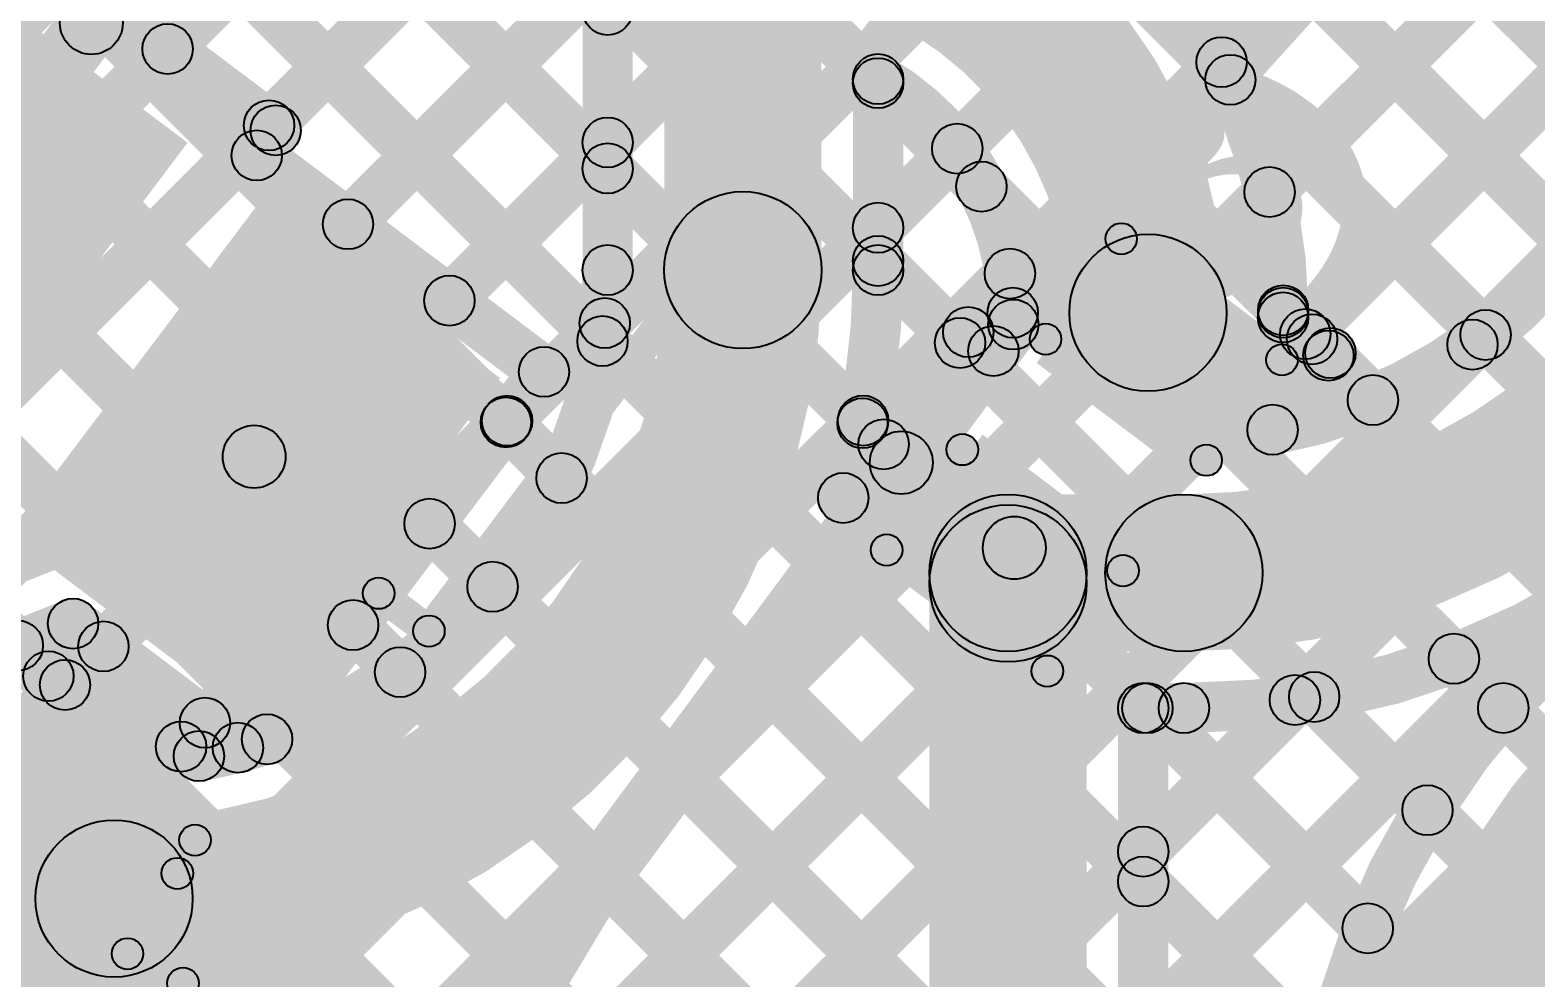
# Model space of a CAD drawing. Header units: millimetres. Extents: x -2.17 to 2.17, y -2.17 to 2.17.
# Drawn here: x -1.1756 to -0.9362, y 0.7132 to 0.864 of the extents above; entities that cross this region are included whole.
import ezdxf

# ---------------------------------------------------------------- set-up
doc = ezdxf.new("R2010")
doc.units = ezdxf.units.MM
doc.header["$MEASUREMENT"] = 0
for name, color, linetype in [('BottomLayer', 5, 'Continuous'), ('Mechanical2', 216, 'Continuous'), ('TopLayer', 1, 'Continuous'), ('TopOverlay', 2, 'Continuous'), ('TopPaste', 8, 'Continuous'), ('TopSolder', 216, 'Continuous')]:
    doc.layers.add(name, color=color, linetype=linetype)

# ---------------------------------------------------------------- blocks, each defined once
blk = doc.blocks.new('C__0402_22')
at = {"layer": 'TopLayer'}
for points in [[(-0.0275, -0.0125), (-0.0275, 0.0125), (-0.0095, 0.0125), (-0.0095, -0.0125)], [(0.0095, -0.0125), (0.0095, 0.0125), (0.0275, 0.0125), (0.0275, -0.0125)]]:
    blk.add_hatch(color=1, dxfattribs=at).paths.add_polyline_path(points)
at = {"layer": 'TopOverlay'}
h = blk.add_hatch(color=2, dxfattribs=at)
edge = h.paths.add_edge_path()
edge.add_arc((-0.031, 0.016), 0.0025, 0, 360)
h = blk.add_hatch(color=2, dxfattribs=at)
edge = h.paths.add_edge_path()
edge.add_arc((-0.031, 0.016), 0.0025, 0, 360)
for points in [[(-0.031, 0.0135), (-0.031, 0.0185), (-0.011, 0.0185), (-0.011, 0.0135)], [(0.011, 0.0135), (0.011, 0.0185), (0.031, 0.0185), (0.031, 0.0135)], [(-0.0335, 0.016), (-0.0285, 0.016), (-0.0285, -0.016), (-0.0335, -0.016)], [(0.0285, 0.016), (0.0335, 0.016), (0.0335, -0.016), (0.0285, -0.016)], [(-0.031, -0.0185), (-0.031, -0.0135), (-0.011, -0.0135), (-0.011, -0.0185)], [(0.011, -0.0185), (0.011, -0.0135), (0.031, -0.0135), (0.031, -0.0185)]]:
    blk.add_hatch(color=2, dxfattribs=at).paths.add_polyline_path(points)
h = blk.add_hatch(color=2, dxfattribs=at)
edge = h.paths.add_edge_path()
edge.add_arc((-0.011, 0.016), 0.0025, 0, 360)
h = blk.add_hatch(color=2, dxfattribs=at)
edge = h.paths.add_edge_path()
edge.add_arc((0.011, 0.016), 0.0025, 0, 360)
h = blk.add_hatch(color=2, dxfattribs=at)
edge = h.paths.add_edge_path()
edge.add_arc((0.031, 0.016), 0.0025, 0, 360)
h = blk.add_hatch(color=2, dxfattribs=at)
edge = h.paths.add_edge_path()
edge.add_arc((0.031, 0.016), 0.0025, 0, 360)
h = blk.add_hatch(color=2, dxfattribs=at)
edge = h.paths.add_edge_path()
edge.add_arc((-0.031, -0.016), 0.0025, 0, 360)
h = blk.add_hatch(color=2, dxfattribs=at)
edge = h.paths.add_edge_path()
edge.add_arc((-0.031, -0.016), 0.0025, 0, 360)
h = blk.add_hatch(color=2, dxfattribs=at)
edge = h.paths.add_edge_path()
edge.add_arc((-0.011, -0.016), 0.0025, 0, 360)
h = blk.add_hatch(color=2, dxfattribs=at)
edge = h.paths.add_edge_path()
edge.add_arc((0.011, -0.016), 0.0025, 0, 360)
h = blk.add_hatch(color=2, dxfattribs=at)
edge = h.paths.add_edge_path()
edge.add_arc((0.031, -0.016), 0.0025, 0, 360)
h = blk.add_hatch(color=2, dxfattribs=at)
edge = h.paths.add_edge_path()
edge.add_arc((0.031, -0.016), 0.0025, 0, 360)
at = {"layer": 'TopPaste'}
for points in [[(-0.0275, -0.0125), (-0.0275, 0.0125), (-0.0095, 0.0125), (-0.0095, -0.0125)], [(0.0095, -0.0125), (0.0095, 0.0125), (0.0275, 0.0125), (0.0275, -0.0125)]]:
    blk.add_hatch(color=8, dxfattribs=at).paths.add_polyline_path(points)
at = {"layer": 'TopSolder'}
for points in [[(-0.02986, -0.01486), (-0.02986, 0.01486), (-0.00714, 0.01486), (-0.00714, -0.01486)], [(0.00714, -0.01486), (0.00714, 0.01486), (0.02986, 0.01486), (0.02986, -0.01486)]]:
    blk.add_hatch(color=216, dxfattribs=at).paths.add_polyline_path(points)
at = {"layer": 'TopOverlay'}
for centre in [(-0.031, 0.016), (-0.031, 0.016), (-0.011, 0.016), (0.011, 0.016), (0.031, 0.016), (0.031, 0.016), (-0.031, -0.016), (-0.031, -0.016), (-0.011, -0.016), (0.011, -0.016), (0.031, -0.016), (0.031, -0.016)]:
    blk.add_circle(centre, 0.0025, dxfattribs=at)
blk = doc.blocks.new('WS2812B_M____171')
at = {"layer": 'TopLayer'}
for points in [[(-0.09409, 0.05079), (-0.03504, 0.05079), (-0.03504, 0.01142), (-0.09409, 0.01142)], [(0.03504, 0.05079), (0.09409, 0.05079), (0.09409, 0.01142), (0.03504, 0.01142)], [(-0.09409, -0.01142), (-0.03504, -0.01142), (-0.03504, -0.05079), (-0.09409, -0.05079)], [(0.03504, -0.01142), (0.09409, -0.01142), (0.09409, -0.05079), (0.03504, -0.05079)]]:
    blk.add_hatch(color=1, dxfattribs=at).paths.add_polyline_path(points)
at = {"layer": 'TopOverlay'}
h = blk.add_hatch(color=2, dxfattribs=at)
edge = h.paths.add_edge_path()
edge.add_arc((-0.07, 0.07), 0.0025, 0, 360)
h = blk.add_hatch(color=2, dxfattribs=at)
edge = h.paths.add_edge_path()
edge.add_arc((-0.07, 0.07), 0.0025, 0, 360)
for points in [[(0.07, 0.0725), (0.07, 0.0675), (-0.07, 0.0675), (-0.07, 0.0725)], [(-0.0675, 0.06), (-0.0725, 0.06), (-0.0725, 0.07), (-0.0675, 0.07)], [(0.0725, 0.06), (0.0675, 0.06), (0.0675, 0.07), (0.0725, 0.07)], [(-0.0675, -0.07), (-0.0725, -0.07), (-0.0725, -0.06), (-0.0675, -0.06)], [(0.0725, -0.07), (0.0675, -0.07), (0.0675, -0.06), (0.0725, -0.06)], [(0.07, -0.0675), (0.07, -0.0725), (-0.07, -0.0725), (-0.07, -0.0675)]]:
    blk.add_hatch(color=2, dxfattribs=at).paths.add_polyline_path(points)
h = blk.add_hatch(color=2, dxfattribs=at)
edge = h.paths.add_edge_path()
edge.add_arc((0.07, 0.07), 0.0025, 0, 360)
h = blk.add_hatch(color=2, dxfattribs=at)
edge = h.paths.add_edge_path()
edge.add_arc((0.07, 0.07), 0.0025, 0, 360)
h = blk.add_hatch(color=2, dxfattribs=at)
edge = h.paths.add_edge_path()
edge.add_arc((-0.091, 0.061), 0.0025, 0, 360)
h = blk.add_hatch(color=2, dxfattribs=at)
edge = h.paths.add_edge_path()
edge.add_arc((-0.085, 0.061), 0.0025, 0, 360)
h = blk.add_hatch(color=2, dxfattribs=at)
edge = h.paths.add_edge_path()
edge.add_arc((-0.07, 0.06), 0.0025, 0, 360)
h = blk.add_hatch(color=2, dxfattribs=at)
edge = h.paths.add_edge_path()
edge.add_arc((0.07, 0.06), 0.0025, 0, 360)
h = blk.add_hatch(color=2, dxfattribs=at)
edge = h.paths.add_edge_path()
edge.add_arc((-0.07, -0.06), 0.0025, 0, 360)
h = blk.add_hatch(color=2, dxfattribs=at)
edge = h.paths.add_edge_path()
edge.add_arc((0.07, -0.06), 0.0025, 0, 360)
h = blk.add_hatch(color=2, dxfattribs=at)
edge = h.paths.add_edge_path()
edge.add_arc((-0.07, -0.07), 0.0025, 0, 360)
h = blk.add_hatch(color=2, dxfattribs=at)
edge = h.paths.add_edge_path()
edge.add_arc((-0.07, -0.07), 0.0025, 0, 360)
h = blk.add_hatch(color=2, dxfattribs=at)
edge = h.paths.add_edge_path()
edge.add_arc((0.07, -0.07), 0.0025, 0, 360)
h = blk.add_hatch(color=2, dxfattribs=at)
edge = h.paths.add_edge_path()
edge.add_arc((0.07, -0.07), 0.0025, 0, 360)
at = {"layer": 'TopPaste'}
for points in [[(-0.09409, 0.05079), (-0.03504, 0.05079), (-0.03504, 0.01142), (-0.09409, 0.01142)], [(0.03504, 0.05079), (0.09409, 0.05079), (0.09409, 0.01142), (0.03504, 0.01142)], [(-0.09409, -0.01142), (-0.03504, -0.01142), (-0.03504, -0.05079), (-0.09409, -0.05079)], [(0.03504, -0.01142), (0.09409, -0.01142), (0.09409, -0.05079), (0.03504, -0.05079)]]:
    blk.add_hatch(color=8, dxfattribs=at).paths.add_polyline_path(points)
at = {"layer": 'TopSolder'}
for points in [[(-0.09809, 0.05479), (-0.03104, 0.05479), (-0.03104, 0.00742), (-0.09809, 0.00742)], [(0.03104, 0.05479), (0.09809, 0.05479), (0.09809, 0.00742), (0.03104, 0.00742)], [(-0.09809, -0.00742), (-0.03104, -0.00742), (-0.03104, -0.05479), (-0.09809, -0.05479)], [(0.03104, -0.00742), (0.09809, -0.00742), (0.09809, -0.05479), (0.03104, -0.05479)]]:
    blk.add_hatch(color=216, dxfattribs=at).paths.add_polyline_path(points)
at = {"layer": 'TopOverlay', "const_width": 0.005}
blk.add_lwpolyline([(-0.085, 0.061, 1), (-0.091, 0.061, 1)], format="xyb", close=True, dxfattribs=at)
at = {"layer": 'TopOverlay'}
for centre in [(-0.07, 0.07), (-0.07, 0.07), (0.07, 0.07), (0.07, 0.07), (-0.091, 0.061), (-0.085, 0.061), (-0.07, 0.06), (0.07, 0.06), (-0.07, -0.06), (0.07, -0.06), (-0.07, -0.07), (-0.07, -0.07), (0.07, -0.07), (0.07, -0.07)]:
    blk.add_circle(centre, 0.0025, dxfattribs=at)
blk = doc.blocks.new('WS2812B_M____172')
at = {"layer": 'TopLayer'}
for points in [[(-0.09409, 0.05079), (-0.03504, 0.05079), (-0.03504, 0.01142), (-0.09409, 0.01142)], [(0.03504, 0.05079), (0.09409, 0.05079), (0.09409, 0.01142), (0.03504, 0.01142)], [(-0.09409, -0.01142), (-0.03504, -0.01142), (-0.03504, -0.05079), (-0.09409, -0.05079)], [(0.03504, -0.01142), (0.09409, -0.01142), (0.09409, -0.05079), (0.03504, -0.05079)]]:
    blk.add_hatch(color=1, dxfattribs=at).paths.add_polyline_path(points)
at = {"layer": 'TopOverlay'}
h = blk.add_hatch(color=2, dxfattribs=at)
edge = h.paths.add_edge_path()
edge.add_arc((-0.07, 0.07), 0.0025, 0, 360)
h = blk.add_hatch(color=2, dxfattribs=at)
edge = h.paths.add_edge_path()
edge.add_arc((-0.07, 0.07), 0.0025, 0, 360)
for points in [[(0.07, 0.0725), (0.07, 0.0675), (-0.07, 0.0675), (-0.07, 0.0725)], [(-0.0675, 0.06), (-0.0725, 0.06), (-0.0725, 0.07), (-0.0675, 0.07)], [(0.0725, 0.06), (0.0675, 0.06), (0.0675, 0.07), (0.0725, 0.07)], [(-0.0675, -0.07), (-0.0725, -0.07), (-0.0725, -0.06), (-0.0675, -0.06)], [(0.0725, -0.07), (0.0675, -0.07), (0.0675, -0.06), (0.0725, -0.06)], [(0.07, -0.0675), (0.07, -0.0725), (-0.07, -0.0725), (-0.07, -0.0675)]]:
    blk.add_hatch(color=2, dxfattribs=at).paths.add_polyline_path(points)
h = blk.add_hatch(color=2, dxfattribs=at)
edge = h.paths.add_edge_path()
edge.add_arc((0.07, 0.07), 0.0025, 0, 360)
h = blk.add_hatch(color=2, dxfattribs=at)
edge = h.paths.add_edge_path()
edge.add_arc((0.07, 0.07), 0.0025, 0, 360)
h = blk.add_hatch(color=2, dxfattribs=at)
edge = h.paths.add_edge_path()
edge.add_arc((-0.091, 0.061), 0.0025, 0, 360)
h = blk.add_hatch(color=2, dxfattribs=at)
edge = h.paths.add_edge_path()
edge.add_arc((-0.085, 0.061), 0.0025, 0, 360)
h = blk.add_hatch(color=2, dxfattribs=at)
edge = h.paths.add_edge_path()
edge.add_arc((-0.07, 0.06), 0.0025, 0, 360)
h = blk.add_hatch(color=2, dxfattribs=at)
edge = h.paths.add_edge_path()
edge.add_arc((0.07, 0.06), 0.0025, 0, 360)
h = blk.add_hatch(color=2, dxfattribs=at)
edge = h.paths.add_edge_path()
edge.add_arc((-0.07, -0.06), 0.0025, 0, 360)
h = blk.add_hatch(color=2, dxfattribs=at)
edge = h.paths.add_edge_path()
edge.add_arc((0.07, -0.06), 0.0025, 0, 360)
h = blk.add_hatch(color=2, dxfattribs=at)
edge = h.paths.add_edge_path()
edge.add_arc((-0.07, -0.07), 0.0025, 0, 360)
h = blk.add_hatch(color=2, dxfattribs=at)
edge = h.paths.add_edge_path()
edge.add_arc((-0.07, -0.07), 0.0025, 0, 360)
h = blk.add_hatch(color=2, dxfattribs=at)
edge = h.paths.add_edge_path()
edge.add_arc((0.07, -0.07), 0.0025, 0, 360)
h = blk.add_hatch(color=2, dxfattribs=at)
edge = h.paths.add_edge_path()
edge.add_arc((0.07, -0.07), 0.0025, 0, 360)
at = {"layer": 'TopPaste'}
for points in [[(-0.09409, 0.05079), (-0.03504, 0.05079), (-0.03504, 0.01142), (-0.09409, 0.01142)], [(0.03504, 0.05079), (0.09409, 0.05079), (0.09409, 0.01142), (0.03504, 0.01142)], [(-0.09409, -0.01142), (-0.03504, -0.01142), (-0.03504, -0.05079), (-0.09409, -0.05079)], [(0.03504, -0.01142), (0.09409, -0.01142), (0.09409, -0.05079), (0.03504, -0.05079)]]:
    blk.add_hatch(color=8, dxfattribs=at).paths.add_polyline_path(points)
at = {"layer": 'TopSolder'}
for points in [[(-0.09809, 0.05479), (-0.03104, 0.05479), (-0.03104, 0.00742), (-0.09809, 0.00742)], [(0.03104, 0.05479), (0.09809, 0.05479), (0.09809, 0.00742), (0.03104, 0.00742)], [(-0.09809, -0.00742), (-0.03104, -0.00742), (-0.03104, -0.05479), (-0.09809, -0.05479)], [(0.03104, -0.00742), (0.09809, -0.00742), (0.09809, -0.05479), (0.03104, -0.05479)]]:
    blk.add_hatch(color=216, dxfattribs=at).paths.add_polyline_path(points)
at = {"layer": 'TopOverlay', "const_width": 0.005}
blk.add_lwpolyline([(-0.085, 0.061, 1), (-0.091, 0.061, 1)], format="xyb", close=True, dxfattribs=at)
at = {"layer": 'TopOverlay'}
for centre in [(-0.07, 0.07), (-0.07, 0.07), (0.07, 0.07), (0.07, 0.07), (-0.091, 0.061), (-0.085, 0.061), (-0.07, 0.06), (0.07, 0.06), (-0.07, -0.06), (0.07, -0.06), (-0.07, -0.07), (-0.07, -0.07), (0.07, -0.07), (0.07, -0.07)]:
    blk.add_circle(centre, 0.0025, dxfattribs=at)
blk = doc.blocks.new('WS2812B_M____211')
at = {"layer": 'TopLayer'}
for points in [[(-0.09409, 0.05079), (-0.03504, 0.05079), (-0.03504, 0.01142), (-0.09409, 0.01142)], [(0.03504, 0.05079), (0.09409, 0.05079), (0.09409, 0.01142), (0.03504, 0.01142)], [(-0.09409, -0.01142), (-0.03504, -0.01142), (-0.03504, -0.05079), (-0.09409, -0.05079)], [(0.03504, -0.01142), (0.09409, -0.01142), (0.09409, -0.05079), (0.03504, -0.05079)]]:
    blk.add_hatch(color=1, dxfattribs=at).paths.add_polyline_path(points)
at = {"layer": 'TopOverlay'}
h = blk.add_hatch(color=2, dxfattribs=at)
edge = h.paths.add_edge_path()
edge.add_arc((-0.07, 0.07), 0.0025, 0, 360)
h = blk.add_hatch(color=2, dxfattribs=at)
edge = h.paths.add_edge_path()
edge.add_arc((-0.07, 0.07), 0.0025, 0, 360)
for points in [[(0.07, 0.0725), (0.07, 0.0675), (-0.07, 0.0675), (-0.07, 0.0725)], [(-0.0675, 0.06), (-0.0725, 0.06), (-0.0725, 0.07), (-0.0675, 0.07)], [(0.0725, 0.06), (0.0675, 0.06), (0.0675, 0.07), (0.0725, 0.07)], [(-0.0675, -0.07), (-0.0725, -0.07), (-0.0725, -0.06), (-0.0675, -0.06)], [(0.0725, -0.07), (0.0675, -0.07), (0.0675, -0.06), (0.0725, -0.06)], [(0.07, -0.0675), (0.07, -0.0725), (-0.07, -0.0725), (-0.07, -0.0675)]]:
    blk.add_hatch(color=2, dxfattribs=at).paths.add_polyline_path(points)
h = blk.add_hatch(color=2, dxfattribs=at)
edge = h.paths.add_edge_path()
edge.add_arc((0.07, 0.07), 0.0025, 0, 360)
h = blk.add_hatch(color=2, dxfattribs=at)
edge = h.paths.add_edge_path()
edge.add_arc((0.07, 0.07), 0.0025, 0, 360)
h = blk.add_hatch(color=2, dxfattribs=at)
edge = h.paths.add_edge_path()
edge.add_arc((-0.091, 0.061), 0.0025, 0, 360)
h = blk.add_hatch(color=2, dxfattribs=at)
edge = h.paths.add_edge_path()
edge.add_arc((-0.085, 0.061), 0.0025, 0, 360)
h = blk.add_hatch(color=2, dxfattribs=at)
edge = h.paths.add_edge_path()
edge.add_arc((-0.07, 0.06), 0.0025, 0, 360)
h = blk.add_hatch(color=2, dxfattribs=at)
edge = h.paths.add_edge_path()
edge.add_arc((0.07, 0.06), 0.0025, 0, 360)
h = blk.add_hatch(color=2, dxfattribs=at)
edge = h.paths.add_edge_path()
edge.add_arc((-0.07, -0.06), 0.0025, 0, 360)
h = blk.add_hatch(color=2, dxfattribs=at)
edge = h.paths.add_edge_path()
edge.add_arc((0.07, -0.06), 0.0025, 0, 360)
h = blk.add_hatch(color=2, dxfattribs=at)
edge = h.paths.add_edge_path()
edge.add_arc((-0.07, -0.07), 0.0025, 0, 360)
h = blk.add_hatch(color=2, dxfattribs=at)
edge = h.paths.add_edge_path()
edge.add_arc((-0.07, -0.07), 0.0025, 0, 360)
h = blk.add_hatch(color=2, dxfattribs=at)
edge = h.paths.add_edge_path()
edge.add_arc((0.07, -0.07), 0.0025, 0, 360)
h = blk.add_hatch(color=2, dxfattribs=at)
edge = h.paths.add_edge_path()
edge.add_arc((0.07, -0.07), 0.0025, 0, 360)
at = {"layer": 'TopPaste'}
for points in [[(-0.09409, 0.05079), (-0.03504, 0.05079), (-0.03504, 0.01142), (-0.09409, 0.01142)], [(0.03504, 0.05079), (0.09409, 0.05079), (0.09409, 0.01142), (0.03504, 0.01142)], [(-0.09409, -0.01142), (-0.03504, -0.01142), (-0.03504, -0.05079), (-0.09409, -0.05079)], [(0.03504, -0.01142), (0.09409, -0.01142), (0.09409, -0.05079), (0.03504, -0.05079)]]:
    blk.add_hatch(color=8, dxfattribs=at).paths.add_polyline_path(points)
at = {"layer": 'TopSolder'}
for points in [[(-0.09809, 0.05479), (-0.03104, 0.05479), (-0.03104, 0.00742), (-0.09809, 0.00742)], [(0.03104, 0.05479), (0.09809, 0.05479), (0.09809, 0.00742), (0.03104, 0.00742)], [(-0.09809, -0.00742), (-0.03104, -0.00742), (-0.03104, -0.05479), (-0.09809, -0.05479)], [(0.03104, -0.00742), (0.09809, -0.00742), (0.09809, -0.05479), (0.03104, -0.05479)]]:
    blk.add_hatch(color=216, dxfattribs=at).paths.add_polyline_path(points)
at = {"layer": 'TopOverlay', "const_width": 0.005}
blk.add_lwpolyline([(-0.085, 0.061, 1), (-0.091, 0.061, 1)], format="xyb", close=True, dxfattribs=at)
at = {"layer": 'TopOverlay'}
for centre in [(-0.07, 0.07), (-0.07, 0.07), (0.07, 0.07), (0.07, 0.07), (-0.091, 0.061), (-0.085, 0.061), (-0.07, 0.06), (0.07, 0.06), (-0.07, -0.06), (0.07, -0.06), (-0.07, -0.07), (-0.07, -0.07), (0.07, -0.07), (0.07, -0.07)]:
    blk.add_circle(centre, 0.0025, dxfattribs=at)

msp = doc.modelspace()

# ---------------------------------------------------------------- hatches: boundary and pattern name
at = {"layer": 'BottomLayer'}
for points in [[(-1.46248, 0.29206), (-1.46813, 0.29772), (-0.13579, 1.63006), (-0.13014, 1.6244)], [(-1.43419, 0.29206), (-1.43985, 0.29772), (-0.13579, 1.60177), (-0.13014, 1.59612)], [(-1.40591, 0.29206), (-1.41156, 0.29772), (-0.13579, 1.57349), (-0.13014, 1.56783)], [(-1.37762, 0.29206), (-1.38328, 0.29772), (-0.13579, 1.5452), (-0.13014, 1.53955)], [(-1.34934, 0.29206), (-1.355, 0.29772), (-0.13777, 1.51494), (-0.13211, 1.50929)], [(-1.52262, 1.35998), (-1.51696, 1.36564), (-0.64254, 0.49122), (-0.6482, 0.48556)], [(-1.53479, 1.34387), (-1.52913, 1.34953), (-0.67083, 0.49122), (-0.67648, 0.48556)], [(-1.74532, 0.29206), (-1.75098, 0.29772), (-0.70733, 1.34137), (-0.70167, 1.33571)], [(-1.54696, 1.32776), (-1.54131, 1.33341), (-0.69911, 0.49122), (-0.70477, 0.48556)], [(-1.55913, 1.31164), (-1.55348, 1.3173), (-0.72739, 0.49122), (-0.73305, 0.48556)], [(-1.71703, 0.29206), (-1.72269, 0.29772), (-0.70733, 1.31308), (-0.70167, 1.30742)], [(-1.5713, 1.29553), (-1.56565, 1.30119), (-0.73117, 0.46671), (-0.73683, 0.46105)], [(-1.68875, 0.29206), (-1.69441, 0.29772), (-0.70733, 1.2848), (-0.70167, 1.27914)], [(-1.58347, 1.27942), (-1.57782, 1.28507), (-0.73117, 0.43843), (-0.73683, 0.43277)], [(-1.59565, 1.2633), (-1.58999, 1.26896), (-0.73117, 0.41014), (-0.73683, 0.40449)], [(-1.66047, 0.29206), (-1.66612, 0.29772), (-0.70733, 1.25651), (-0.70167, 1.25086)], [(-1.60782, 1.24719), (-1.60216, 1.25285), (-0.73117, 0.38186), (-0.73683, 0.3762)], [(-1.61999, 1.23108), (-1.61433, 1.23673), (-0.73117, 0.35357), (-0.73683, 0.34792)], [(-1.63218, 0.29206), (-1.63784, 0.29772), (-0.70733, 1.22823), (-0.70167, 1.22257)], [(-1.63216, 1.21496), (-1.6265, 1.22062), (-0.73117, 0.32529), (-0.73683, 0.31963)], [(-1.64433, 1.19885), (-1.63867, 1.20451), (-0.73188, 0.29772), (-0.73754, 0.29206)], [(-1.6039, 0.29206), (-1.60955, 0.29772), (-0.70733, 1.19994), (-0.70167, 1.19429)], [(-1.6565, 1.18274), (-1.65084, 1.18839), (-0.76017, 0.29772), (-0.76583, 0.29206)], [(-1.57561, 0.29206), (-1.58127, 0.29772), (-0.70733, 1.17166), (-0.70167, 1.166)], [(-1.54733, 0.29206), (-1.55299, 0.29772), (-0.70733, 1.14337), (-0.70167, 1.13772)], [(-1.51904, 0.29206), (-1.5247, 0.29772), (-0.73626, 1.08616), (-0.73061, 1.0805)], [(-1.49076, 0.29206), (-1.49642, 0.29772), (-0.71841, 1.07573), (-0.71275, 1.07007)], [(-1.12317, 1.04538), (-1.11751, 1.05104), (-0.6036, 0.53713), (-0.60925, 0.53147)], [(-1.0902, 0.98414), (-1.08455, 0.98979), (-0.60667, 0.51192), (-0.61233, 0.50626)], [(-1.10602, 0.97166), (-1.10036, 0.97732), (-0.61426, 0.49122), (-0.61991, 0.48556)]]:
    msp.add_hatch(color=5, dxfattribs=at).paths.add_polyline_path(points)
at = {"layer": 'TopLayer'}
for points in [[(-1.16785, 0.92036), (-1.16219, 0.92601), (-1.08097, 0.8448), (-1.08663, 0.83914)], [(-0.97571, 0.83539), (-0.98137, 0.84105), (-0.91708, 0.90534), (-0.91142, 0.89968)], [(-1.17103, 0.89525), (-1.16537, 0.90091), (-1.08179, 0.81733), (-1.08745, 0.81167)], [(-1.15095, 0.85815), (-1.1566, 0.8638), (-1.12299, 0.89742), (-1.11733, 0.89176)], [(-0.98334, 0.85605), (-0.989, 0.8617), (-0.95354, 0.89717), (-0.94788, 0.89151)], [(-0.96389, 0.88611), (-0.95824, 0.89176), (-0.91683, 0.85036), (-0.92249, 0.8447)], [(-1.13482, 0.84599), (-1.14047, 0.85165), (-1.10686, 0.88527), (-1.1012, 0.87961)], [(-0.98476, 0.87869), (-0.9791, 0.88435), (-0.92721, 0.83246), (-0.93287, 0.8268)], [(-1.0498, 0.8258), (-1.0748, 0.8258), (-1.0748, 0.88345), (-1.0498, 0.88345)], [(-0.97003, 0.81279), (-0.97569, 0.81844), (-0.91654, 0.87759), (-0.91089, 0.87193)], [(-1.1706, 0.86865), (-1.16579, 0.87504), (-1.13419, 0.85123), (-1.13901, 0.84484)], [(-1.12226, 0.83027), (-1.12792, 0.83593), (-1.09073, 0.87311), (-1.08507, 0.86746)], [(-1.1857, 0.83053), (-1.19369, 0.83655), (-1.1699, 0.86812), (-1.16192, 0.8621)], [(-1.0798, 0.8258), (-1.0878, 0.8258), (-1.0878, 0.8672), (-1.0798, 0.8672)], [(-1.04363, 0.85271), (-1.03797, 0.85837), (-1.02152, 0.84191), (-1.02717, 0.83625)], [(-0.9876, 0.85324), (-0.98194, 0.8589), (-0.94135, 0.81831), (-0.94701, 0.81266)], [(-1.0368, 0.8258), (-1.0448, 0.8258), (-1.0448, 0.85618), (-1.0368, 0.85618)], [(-1.13641, 0.84163), (-1.1428, 0.84645), (-1.13979, 0.85044), (-1.1334, 0.84563)], [(-1.10613, 0.81811), (-1.11179, 0.82377), (-1.08663, 0.84892), (-1.08097, 0.84327)], [(-1.03797, 0.8297), (-1.04363, 0.83536), (-1.03104, 0.84795), (-1.02539, 0.84229)], [(-1.14202, 0.84084), (-1.1372, 0.84723), (-1.09152, 0.81281), (-1.09633, 0.80642)], [(-0.94343, 0.81111), (-0.94909, 0.81677), (-0.93131, 0.83454), (-0.92566, 0.82888)], [(-1.04363, 0.82443), (-1.03797, 0.83008), (-1.02493, 0.81704), (-1.03058, 0.81138)], [(-1.04036, 0.79903), (-1.04601, 0.80469), (-1.02265, 0.82806), (-1.01699, 0.8224)], [(-0.9792, 0.81656), (-0.97354, 0.82222), (-0.96895, 0.81762), (-0.9746, 0.81197)], [(-0.97879, 0.81507), (-0.97397, 0.82146), (-0.96646, 0.8158), (-0.97127, 0.80941)], [(-1.09696, 0.79899), (-1.10262, 0.80465), (-1.08709, 0.82019), (-1.08143, 0.81453)], [(-1.02886, 0.81274), (-1.02405, 0.81913), (-1.02006, 0.81612), (-1.02487, 0.80973)], [(-1.01927, 0.81052), (-1.02566, 0.81533), (-1.02248, 0.81955), (-1.01609, 0.81473)], [(-1.04314, 0.78714), (-1.04953, 0.79196), (-1.02965, 0.81834), (-1.02326, 0.81352)], [(-0.9746, 0.81197), (-0.96895, 0.81762), (-0.96634, 0.81502), (-0.972, 0.80936)], [(-0.97487, 0.79798), (-0.98126, 0.8028), (-0.97206, 0.81501), (-0.96567, 0.81019)], [(-0.972, 0.80936), (-0.96634, 0.81502), (-0.95926, 0.80793), (-0.96491, 0.80228)], [(-1.13477, 0.74876), (-1.14116, 0.75357), (-1.09712, 0.81202), (-1.09073, 0.80721)], [(-1.10281, 0.79875), (-1.09715, 0.8044), (-1.08829, 0.79554), (-1.09394, 0.78989)], [(-1.0461, 0.79861), (-1.04044, 0.80427), (-1.03708, 0.80091), (-1.04274, 0.79525)], [(-1.2413, 0.75036), (-1.245, 0.75965), (-1.14187, 0.80075), (-1.13817, 0.79146)], [(-1.04011, 0.79116), (-1.03409, 0.79915), (-1.01612, 0.78561), (-1.02214, 0.77762)], [(-1.11496, 0.78262), (-1.1093, 0.78828), (-1.09927, 0.77825), (-1.10493, 0.77259)], [(-1.02013, 0.76511), (-1.02013, 0.79011), (-0.99216, 0.79011), (-0.99216, 0.76511)], [(-1.00763, 0.69505), (-1.03263, 0.69505), (-1.03263, 0.77595), (-1.00763, 0.77595)], [(-0.99581, 0.70216), (-1.00146, 0.70782), (-0.93381, 0.77547), (-0.92815, 0.76981)], [(-1.17856, 0.76137), (-1.18152, 0.7688), (-1.17029, 0.77328), (-1.16733, 0.76584)], [(-1.17122, 0.76637), (-1.1664, 0.77275), (-1.14019, 0.753), (-1.14501, 0.74662)], [(-1.12712, 0.76649), (-1.12146, 0.77215), (-1.11397, 0.76466), (-1.11963, 0.759)], [(-1.18042, 0.76323), (-1.17477, 0.76889), (-1.16991, 0.76402), (-1.17556, 0.75837)], [(-1.16727, 0.75697), (-1.17293, 0.76262), (-1.16681, 0.76875), (-1.16115, 0.76309)], [(-1.18192, 0.76155), (-1.17817, 0.76861), (-1.14692, 0.752), (-1.15068, 0.74494)], [(-0.95205, 0.76113), (-0.94639, 0.76678), (-0.93855, 0.75894), (-0.94421, 0.75329)], [(-0.99581, 0.73045), (-1.00146, 0.7361), (-0.97733, 0.76023), (-0.97168, 0.75458)], [(-0.99863, 0.75211), (-0.99863, 0.76011), (-0.99216, 0.76011), (-0.99216, 0.75211)], [(-0.97427, 0.75507), (-0.96861, 0.76072), (-0.95059, 0.7427), (-0.95625, 0.73704)], [(-1.00078, 0.75329), (-0.99512, 0.75894), (-0.96008, 0.7239), (-0.96574, 0.71825)], [(-1.14881, 0.74715), (-1.15447, 0.75281), (-1.15068, 0.75659), (-1.14502, 0.75094)], [(-0.99463, 0.69505), (-1.00263, 0.69505), (-1.00263, 0.75611), (-0.99463, 0.75611)], [(-1.18823, 0.7133), (-1.18823, 0.7383), (-1.1623, 0.7383), (-1.1623, 0.7133)], [(-1.00146, 0.72569), (-0.99581, 0.73134), (-0.96653, 0.70206), (-0.97218, 0.69641)]]:
    msp.add_hatch(color=1, dxfattribs=at).paths.add_polyline_path(points)
h = msp.add_hatch(color=1, dxfattribs=at)
edge = h.paths.add_edge_path()
edge.add_arc((-1.16591, 0.86511), 0.005, 0, 360)
h = msp.add_hatch(color=1, dxfattribs=at)
edge = h.paths.add_edge_path()
edge.add_arc((-1.0838, 0.8672), 0.004, 0, 360)
h = msp.add_hatch(color=1, dxfattribs=at)
edge = h.paths.add_edge_path()
edge.add_arc((-1.0838, 0.8672), 0.004, 0, 360)
h = msp.add_hatch(color=1, dxfattribs=at)
edge = h.paths.add_edge_path()
edge.add_arc((-1.15378, 0.86098), 0.004, 0, 360)
h = msp.add_hatch(color=1, dxfattribs=at)
edge = h.paths.add_edge_path()
edge.add_arc((-0.98617, 0.85888), 0.004, 0, 360)
h = msp.add_hatch(color=1, dxfattribs=at)
edge = h.paths.add_edge_path()
edge.add_arc((-1.0408, 0.85618), 0.004, 0, 360)
h = msp.add_hatch(color=1, dxfattribs=at)
edge = h.paths.add_edge_path()
edge.add_arc((-1.0408, 0.85618), 0.004, 0, 360)
h = msp.add_hatch(color=1, dxfattribs=at)
edge = h.paths.add_edge_path()
edge.add_arc((-0.98477, 0.85607), 0.004, 0, 360)
h = msp.add_hatch(color=1, dxfattribs=at)
edge = h.paths.add_edge_path()
edge.add_arc((-1.0408, 0.85554), 0.004, 0, 360)
h = msp.add_hatch(color=1, dxfattribs=at)
edge = h.paths.add_edge_path()
edge.add_arc((-1.13765, 0.84882), 0.004, 0, 360)
h = msp.add_hatch(color=1, dxfattribs=at)
edge = h.paths.add_edge_path()
edge.add_arc((-1.1366, 0.84803), 0.004, 0, 360)
h = msp.add_hatch(color=1, dxfattribs=at)
edge = h.paths.add_edge_path()
edge.add_arc((-1.1366, 0.84803), 0.004, 0, 360)
h = msp.add_hatch(color=1, dxfattribs=at)
edge = h.paths.add_edge_path()
edge.add_arc((-1.13961, 0.84404), 0.004, 0, 360)
h = msp.add_hatch(color=1, dxfattribs=at)
edge = h.paths.add_edge_path()
edge.add_arc((-1.13961, 0.84404), 0.004, 0, 360)
h = msp.add_hatch(color=1, dxfattribs=at)
edge = h.paths.add_edge_path()
edge.add_arc((-1.0838, 0.8461), 0.004, 0, 360)
h = msp.add_hatch(color=1, dxfattribs=at)
edge = h.paths.add_edge_path()
edge.add_arc((-1.02821, 0.84512), 0.004, 0, 360)
h = msp.add_hatch(color=1, dxfattribs=at)
edge = h.paths.add_edge_path()
edge.add_arc((-1.0838, 0.84197), 0.004, 0, 360)
h = msp.add_hatch(color=1, dxfattribs=at)
edge = h.paths.add_edge_path()
edge.add_arc((-1.02435, 0.83908), 0.004, 0, 360)
h = msp.add_hatch(color=1, dxfattribs=at)
edge = h.paths.add_edge_path()
edge.add_arc((-0.97854, 0.83822), 0.004, 0, 360)
h = msp.add_hatch(color=1, dxfattribs=at)
edge = h.paths.add_edge_path()
edge.add_arc((-1.0623, 0.8258), 0.0125, 0, 360)
h = msp.add_hatch(color=1, dxfattribs=at)
edge = h.paths.add_edge_path()
edge.add_arc((-1.0623, 0.8258), 0.0125, 0, 360)
h = msp.add_hatch(color=1, dxfattribs=at)
edge = h.paths.add_edge_path()
edge.add_arc((-1.12509, 0.8331), 0.004, 0, 360)
h = msp.add_hatch(color=1, dxfattribs=at)
edge = h.paths.add_edge_path()
edge.add_arc((-1.0408, 0.83253), 0.004, 0, 360)
h = msp.add_hatch(color=1, dxfattribs=at)
edge = h.paths.add_edge_path()
edge.add_arc((-1.0408, 0.82725), 0.004, 0, 360)
h = msp.add_hatch(color=1, dxfattribs=at)
edge = h.paths.add_edge_path()
edge.add_arc((-0.99787, 0.81901), 0.0125, 0, 360)
h = msp.add_hatch(color=1, dxfattribs=at)
edge = h.paths.add_edge_path()
edge.add_arc((-1.0838, 0.8258), 0.004, 0, 360)
h = msp.add_hatch(color=1, dxfattribs=at)
edge = h.paths.add_edge_path()
edge.add_arc((-1.0838, 0.8258), 0.004, 0, 360)
h = msp.add_hatch(color=1, dxfattribs=at)
edge = h.paths.add_edge_path()
edge.add_arc((-1.0408, 0.8258), 0.004, 0, 360)
h = msp.add_hatch(color=1, dxfattribs=at)
edge = h.paths.add_edge_path()
edge.add_arc((-1.0408, 0.8258), 0.004, 0, 360)
h = msp.add_hatch(color=1, dxfattribs=at)
edge = h.paths.add_edge_path()
edge.add_arc((-1.01982, 0.82523), 0.004, 0, 360)
h = msp.add_hatch(color=1, dxfattribs=at)
edge = h.paths.add_edge_path()
edge.add_arc((-1.10896, 0.82094), 0.004, 0, 360)
h = msp.add_hatch(color=1, dxfattribs=at)
edge = h.paths.add_edge_path()
edge.add_arc((-1.01937, 0.81901), 0.004, 0, 360)
h = msp.add_hatch(color=1, dxfattribs=at)
edge = h.paths.add_edge_path()
edge.add_arc((-0.97638, 0.81826), 0.004, 0, 360)
h = msp.add_hatch(color=1, dxfattribs=at)
edge = h.paths.add_edge_path()
edge.add_arc((-0.97637, 0.81939), 0.004, 0, 360)
h = msp.add_hatch(color=1, dxfattribs=at)
edge = h.paths.add_edge_path()
edge.add_arc((-0.97637, 0.81901), 0.004, 0, 360)
h = msp.add_hatch(color=1, dxfattribs=at)
edge = h.paths.add_edge_path()
edge.add_arc((-1.08426, 0.81736), 0.004, 0, 360)
h = msp.add_hatch(color=1, dxfattribs=at)
edge = h.paths.add_edge_path()
edge.add_arc((-1.02646, 0.81593), 0.004, 0, 360)
h = msp.add_hatch(color=1, dxfattribs=at)
edge = h.paths.add_edge_path()
edge.add_arc((-1.02646, 0.81593), 0.004, 0, 360)
h = msp.add_hatch(color=1, dxfattribs=at)
edge = h.paths.add_edge_path()
edge.add_arc((-1.01928, 0.81714), 0.004, 0, 360)
h = msp.add_hatch(color=1, dxfattribs=at)
edge = h.paths.add_edge_path()
edge.add_arc((-0.97286, 0.81561), 0.004, 0, 360)
h = msp.add_hatch(color=1, dxfattribs=at)
edge = h.paths.add_edge_path()
edge.add_arc((-0.94418, 0.81549), 0.004, 0, 360)
h = msp.add_hatch(color=1, dxfattribs=at)
edge = h.paths.add_edge_path()
edge.add_arc((-1.08462, 0.8145), 0.004, 0, 360)
h = msp.add_hatch(color=1, dxfattribs=at)
edge = h.paths.add_edge_path()
edge.add_arc((-1.02776, 0.81421), 0.004, 0, 360)
h = msp.add_hatch(color=1, dxfattribs=at)
edge = h.paths.add_edge_path()
edge.add_arc((-1.02246, 0.81292), 0.004, 0, 360)
h = msp.add_hatch(color=1, dxfattribs=at)
edge = h.paths.add_edge_path()
edge.add_arc((-1.02246, 0.81292), 0.004, 0, 360)
h = msp.add_hatch(color=1, dxfattribs=at)
edge = h.paths.add_edge_path()
edge.add_arc((-0.97178, 0.8148), 0.004, 0, 360)
h = msp.add_hatch(color=1, dxfattribs=at)
edge = h.paths.add_edge_path()
edge.add_arc((-0.97178, 0.8148), 0.004, 0, 360)
h = msp.add_hatch(color=1, dxfattribs=at)
edge = h.paths.add_edge_path()
edge.add_arc((-0.96886, 0.8126), 0.004, 0, 360)
h = msp.add_hatch(color=1, dxfattribs=at)
edge = h.paths.add_edge_path()
edge.add_arc((-0.96886, 0.8126), 0.004, 0, 360)
h = msp.add_hatch(color=1, dxfattribs=at)
edge = h.paths.add_edge_path()
edge.add_arc((-0.94626, 0.81394), 0.004, 0, 360)
h = msp.add_hatch(color=1, dxfattribs=at)
edge = h.paths.add_edge_path()
edge.add_arc((-0.96917, 0.81219), 0.004, 0, 360)
h = msp.add_hatch(color=1, dxfattribs=at)
edge = h.paths.add_edge_path()
edge.add_arc((-0.96917, 0.81219), 0.004, 0, 360)
h = msp.add_hatch(color=1, dxfattribs=at)
edge = h.paths.add_edge_path()
edge.add_arc((-1.09392, 0.80961), 0.004, 0, 360)
h = msp.add_hatch(color=1, dxfattribs=at)
edge = h.paths.add_edge_path()
edge.add_arc((-1.09392, 0.80961), 0.004, 0, 360)
h = msp.add_hatch(color=1, dxfattribs=at)
edge = h.paths.add_edge_path()
edge.add_arc((-0.96209, 0.80511), 0.004, 0, 360)
h = msp.add_hatch(color=1, dxfattribs=at)
edge = h.paths.add_edge_path()
edge.add_arc((-1.09998, 0.80158), 0.004, 0, 360)
h = msp.add_hatch(color=1, dxfattribs=at)
edge = h.paths.add_edge_path()
edge.add_arc((-1.09979, 0.80182), 0.004, 0, 360)
h = msp.add_hatch(color=1, dxfattribs=at)
edge = h.paths.add_edge_path()
edge.add_arc((-1.04327, 0.80144), 0.004, 0, 360)
h = msp.add_hatch(color=1, dxfattribs=at)
edge = h.paths.add_edge_path()
edge.add_arc((-1.04318, 0.80186), 0.004, 0, 360)
h = msp.add_hatch(color=1, dxfattribs=at)
edge = h.paths.add_edge_path()
edge.add_arc((-0.97806, 0.80039), 0.004, 0, 360)
h = msp.add_hatch(color=1, dxfattribs=at)
edge = h.paths.add_edge_path()
edge.add_arc((-0.97806, 0.80039), 0.004, 0, 360)
h = msp.add_hatch(color=1, dxfattribs=at)
edge = h.paths.add_edge_path()
edge.add_arc((-1.14002, 0.79611), 0.005, 0, 360)
h = msp.add_hatch(color=1, dxfattribs=at)
edge = h.paths.add_edge_path()
edge.add_arc((-1.03991, 0.79808), 0.004, 0, 360)
h = msp.add_hatch(color=1, dxfattribs=at)
edge = h.paths.add_edge_path()
edge.add_arc((-1.0371, 0.79516), 0.005, 0, 360)
h = msp.add_hatch(color=1, dxfattribs=at)
edge = h.paths.add_edge_path()
edge.add_arc((-1.09112, 0.79271), 0.004, 0, 360)
h = msp.add_hatch(color=1, dxfattribs=at)
edge = h.paths.add_edge_path()
edge.add_arc((-1.04634, 0.78955), 0.004, 0, 360)
h = msp.add_hatch(color=1, dxfattribs=at)
edge = h.paths.add_edge_path()
edge.add_arc((-1.04634, 0.78955), 0.004, 0, 360)
h = msp.add_hatch(color=1, dxfattribs=at)
edge = h.paths.add_edge_path()
edge.add_arc((-1.11213, 0.78545), 0.004, 0, 360)
h = msp.add_hatch(color=1, dxfattribs=at)
edge = h.paths.add_edge_path()
edge.add_arc((-1.02013, 0.77761), 0.0125, 0, 360)
h = msp.add_hatch(color=1, dxfattribs=at)
edge = h.paths.add_edge_path()
edge.add_arc((-1.02013, 0.77595), 0.0125, 0, 360)
h = msp.add_hatch(color=1, dxfattribs=at)
edge = h.paths.add_edge_path()
edge.add_arc((-0.99216, 0.77761), 0.0125, 0, 360)
h = msp.add_hatch(color=1, dxfattribs=at)
edge = h.paths.add_edge_path()
edge.add_arc((-0.99216, 0.77761), 0.0125, 0, 360)
h = msp.add_hatch(color=1, dxfattribs=at)
edge = h.paths.add_edge_path()
edge.add_arc((-1.01913, 0.78161), 0.005, 0, 360)
h = msp.add_hatch(color=1, dxfattribs=at)
edge = h.paths.add_edge_path()
edge.add_arc((-1.1021, 0.77542), 0.004, 0, 360)
h = msp.add_hatch(color=1, dxfattribs=at)
edge = h.paths.add_edge_path()
edge.add_arc((-1.16881, 0.76956), 0.004, 0, 360)
h = msp.add_hatch(color=1, dxfattribs=at)
edge = h.paths.add_edge_path()
edge.add_arc((-1.16881, 0.76956), 0.004, 0, 360)
h = msp.add_hatch(color=1, dxfattribs=at)
edge = h.paths.add_edge_path()
edge.add_arc((-1.12429, 0.76932), 0.004, 0, 360)
h = msp.add_hatch(color=1, dxfattribs=at)
edge = h.paths.add_edge_path()
edge.add_arc((-1.1776, 0.76606), 0.004, 0, 360)
h = msp.add_hatch(color=1, dxfattribs=at)
edge = h.paths.add_edge_path()
edge.add_arc((-1.16398, 0.76592), 0.004, 0, 360)
h = msp.add_hatch(color=1, dxfattribs=at)
edge = h.paths.add_edge_path()
edge.add_arc((-0.94922, 0.76396), 0.004, 0, 360)
h = msp.add_hatch(color=1, dxfattribs=at)
edge = h.paths.add_edge_path()
edge.add_arc((-1.17273, 0.76119), 0.004, 0, 360)
h = msp.add_hatch(color=1, dxfattribs=at)
edge = h.paths.add_edge_path()
edge.add_arc((-1.1168, 0.76183), 0.004, 0, 360)
h = msp.add_hatch(color=1, dxfattribs=at)
edge = h.paths.add_edge_path()
edge.add_arc((-1.1701, 0.7598), 0.004, 0, 360)
h = msp.add_hatch(color=1, dxfattribs=at)
edge = h.paths.add_edge_path()
edge.add_arc((-0.97144, 0.75789), 0.004, 0, 360)
h = msp.add_hatch(color=1, dxfattribs=at)
edge = h.paths.add_edge_path()
edge.add_arc((-0.99863, 0.75611), 0.004, 0, 360)
h = msp.add_hatch(color=1, dxfattribs=at)
edge = h.paths.add_edge_path()
edge.add_arc((-0.99863, 0.75611), 0.004, 0, 360)
h = msp.add_hatch(color=1, dxfattribs=at)
edge = h.paths.add_edge_path()
edge.add_arc((-0.99795, 0.75611), 0.004, 0, 360)
h = msp.add_hatch(color=1, dxfattribs=at)
edge = h.paths.add_edge_path()
edge.add_arc((-0.99216, 0.75611), 0.004, 0, 360)
h = msp.add_hatch(color=1, dxfattribs=at)
edge = h.paths.add_edge_path()
edge.add_arc((-0.99216, 0.75611), 0.004, 0, 360)
h = msp.add_hatch(color=1, dxfattribs=at)
edge = h.paths.add_edge_path()
edge.add_arc((-0.9745, 0.7574), 0.004, 0, 360)
h = msp.add_hatch(color=1, dxfattribs=at)
edge = h.paths.add_edge_path()
edge.add_arc((-0.94138, 0.75612), 0.004, 0, 360)
h = msp.add_hatch(color=1, dxfattribs=at)
edge = h.paths.add_edge_path()
edge.add_arc((-1.14785, 0.75377), 0.004, 0, 360)
h = msp.add_hatch(color=1, dxfattribs=at)
edge = h.paths.add_edge_path()
edge.add_arc((-1.13797, 0.75116), 0.004, 0, 360)
h = msp.add_hatch(color=1, dxfattribs=at)
edge = h.paths.add_edge_path()
edge.add_arc((-1.13797, 0.75116), 0.004, 0, 360)
h = msp.add_hatch(color=1, dxfattribs=at)
edge = h.paths.add_edge_path()
edge.add_arc((-1.13797, 0.75116), 0.004, 0, 360)
h = msp.add_hatch(color=1, dxfattribs=at)
edge = h.paths.add_edge_path()
edge.add_arc((-1.15164, 0.74998), 0.004, 0, 360)
h = msp.add_hatch(color=1, dxfattribs=at)
edge = h.paths.add_edge_path()
edge.add_arc((-1.1488, 0.74847), 0.004, 0, 360)
h = msp.add_hatch(color=1, dxfattribs=at)
edge = h.paths.add_edge_path()
edge.add_arc((-1.1488, 0.74847), 0.004, 0, 360)
h = msp.add_hatch(color=1, dxfattribs=at)
edge = h.paths.add_edge_path()
edge.add_arc((-1.1426, 0.74981), 0.004, 0, 360)
h = msp.add_hatch(color=1, dxfattribs=at)
edge = h.paths.add_edge_path()
edge.add_arc((-1.1426, 0.74981), 0.004, 0, 360)
h = msp.add_hatch(color=1, dxfattribs=at)
edge = h.paths.add_edge_path()
edge.add_arc((-1.1426, 0.74981), 0.004, 0, 360)
h = msp.add_hatch(color=1, dxfattribs=at)
edge = h.paths.add_edge_path()
edge.add_arc((-0.95342, 0.73987), 0.004, 0, 360)
h = msp.add_hatch(color=1, dxfattribs=at)
edge = h.paths.add_edge_path()
edge.add_arc((-1.1623, 0.7258), 0.0125, 0, 360)
h = msp.add_hatch(color=1, dxfattribs=at)
edge = h.paths.add_edge_path()
edge.add_arc((-1.1623, 0.7258), 0.0125, 0, 360)
h = msp.add_hatch(color=1, dxfattribs=at)
edge = h.paths.add_edge_path()
edge.add_arc((-0.99863, 0.73328), 0.004, 0, 360)
h = msp.add_hatch(color=1, dxfattribs=at)
edge = h.paths.add_edge_path()
edge.add_arc((-0.99863, 0.72852), 0.004, 0, 360)
h = msp.add_hatch(color=1, dxfattribs=at)
edge = h.paths.add_edge_path()
edge.add_arc((-0.96291, 0.72107), 0.004, 0, 360)

# ---------------------------------------------------------------- linework, layer by layer
at = {"layer": 'Mechanical2', "const_width": 0.01}
for points in [[(2.16535, 0.001, 1), (-2.16535, 0.001, 1)], [(2.08135, -0.01, 1), (-2.04935, -0.01, 1)], [(1.84055, 0.001, 1), (-1.84055, 0.001, 1)], [(1.6437, 0.001, 1), (-1.6437, 0.001, 1)], [(1.50394, 0, 1), (-1.50394, 0, 1)], [(1.30709, 0.001, 1), (-1.30709, 0.001, 1)], [(1.17323, 0.001, 1), (-1.17323, 0.001, 1)], [(0.97638, 0.001, 1), (-0.97638, 0.001, 1)]]:
    msp.add_lwpolyline(points, format="xyb", close=True, dxfattribs=at)
at = {"layer": 'TopLayer'}
for points, const_width in [([(-1.0623, 0.88345, -0.414214), (-0.99787, 0.81901)], 0.025), ([(-0.89216, 0.87761, -0.414214), (-0.99216, 0.77761)], 0.025), ([(-1.00011, 0.87832, -0.192761), (-0.97637, 0.81901)], 0.008), ([(-0.87066, 0.87761, -0.414214), (-0.99216, 0.75611)], 0.008), ([(-0.91366, 0.87761, -0.362256), (-0.97806, 0.80039)], 0.008), ([(-1.0408, 0.85618, -0.267722), (-1.01937, 0.81901)], 0.008), ([(-1.0623, 0.8258, -0.414214), (-1.1623, 0.7258)], 0.025), ([(-1.0838, 0.8258, -0.324625), (-1.13797, 0.75116)], 0.008), ([(-1.0408, 0.8258, -0.075883), (-1.04634, 0.78955)], 0.008), ([(-0.97161, 0.67591, -0.414214), (-0.85011, 0.79741)], 0.008), ([(-0.95011, 0.67591, -0.414214), (-0.85011, 0.77591)], 0.025), ([(-1.13797, 0.75116, -0.01538), (-1.1426, 0.74981)], 0.008), ([(-1.1426, 0.74981, -0.020203), (-1.1488, 0.74847)], 0.008), ([(-1.18823, 0.7258, -0.414214), (-1.12131, 0.65889)], 0.025), ([(-1.18823, 0.7258, -0.414214), (-1.163, 0.70057)], 0.025)]:
    msp.add_lwpolyline(points, format="xyb", dxfattribs=dict(at, const_width=const_width))
for centre, radius in [((-1.16591, 0.86511), 0.005), ((-1.0838, 0.8672), 0.004), ((-1.0838, 0.8672), 0.004), ((-1.15378, 0.86098), 0.004), ((-0.98617, 0.85888), 0.004), ((-1.0408, 0.85618), 0.004), ((-1.0408, 0.85618), 0.004), ((-0.98477, 0.85607), 0.004), ((-1.0408, 0.85554), 0.004), ((-1.13765, 0.84882), 0.004), ((-1.1366, 0.84803), 0.004), ((-1.1366, 0.84803), 0.004), ((-1.13961, 0.84404), 0.004), ((-1.13961, 0.84404), 0.004), ((-1.0838, 0.8461), 0.004), ((-1.02821, 0.84512), 0.004), ((-1.0838, 0.84197), 0.004), ((-1.02435, 0.83908), 0.004), ((-0.97854, 0.83822), 0.004), ((-1.0623, 0.8258), 0.0125), ((-1.0623, 0.8258), 0.0125), ((-1.12509, 0.8331), 0.004), ((-1.0408, 0.83253), 0.004), ((-1.0408, 0.82725), 0.004), ((-0.99787, 0.81901), 0.0125), ((-1.0838, 0.8258), 0.004), ((-1.0838, 0.8258), 0.004), ((-1.0408, 0.8258), 0.004), ((-1.0408, 0.8258), 0.004), ((-1.01982, 0.82523), 0.004), ((-1.10896, 0.82094), 0.004), ((-1.01937, 0.81901), 0.004), ((-0.97638, 0.81826), 0.004), ((-0.97637, 0.81939), 0.004), ((-0.97637, 0.81901), 0.004), ((-1.08426, 0.81736), 0.004), ((-1.02646, 0.81593), 0.004), ((-1.02646, 0.81593), 0.004), ((-1.01928, 0.81714), 0.004), ((-0.97286, 0.81561), 0.004), ((-0.94418, 0.81549), 0.004), ((-1.08462, 0.8145), 0.004), ((-1.02776, 0.81421), 0.004), ((-1.02246, 0.81292), 0.004), ((-1.02246, 0.81292), 0.004), ((-0.97178, 0.8148), 0.004), ((-0.97178, 0.8148), 0.004), ((-0.96886, 0.8126), 0.004), ((-0.96886, 0.8126), 0.004), ((-0.94626, 0.81394), 0.004), ((-0.96917, 0.81219), 0.004), ((-0.96917, 0.81219), 0.004), ((-1.09392, 0.80961), 0.004), ((-1.09392, 0.80961), 0.004), ((-0.96209, 0.80511), 0.004), ((-1.09998, 0.80158), 0.004), ((-1.09979, 0.80182), 0.004), ((-1.04327, 0.80144), 0.004), ((-1.04318, 0.80186), 0.004), ((-0.97806, 0.80039), 0.004), ((-0.97806, 0.80039), 0.004), ((-1.14002, 0.79611), 0.005), ((-1.03991, 0.79808), 0.004), ((-1.0371, 0.79516), 0.005), ((-1.09112, 0.79271), 0.004), ((-1.04634, 0.78955), 0.004), ((-1.04634, 0.78955), 0.004), ((-1.11213, 0.78545), 0.004), ((-1.02013, 0.77761), 0.0125), ((-1.02013, 0.77595), 0.0125), ((-0.99216, 0.77761), 0.0125), ((-0.99216, 0.77761), 0.0125), ((-1.01913, 0.78161), 0.005), ((-1.1021, 0.77542), 0.004), ((-1.16881, 0.76956), 0.004), ((-1.16881, 0.76956), 0.004), ((-1.12429, 0.76932), 0.004), ((-1.1776, 0.76606), 0.004), ((-1.16398, 0.76592), 0.004), ((-0.94922, 0.76396), 0.004), ((-1.17273, 0.76119), 0.004), ((-1.1168, 0.76183), 0.004), ((-1.1701, 0.7598), 0.004), ((-0.97144, 0.75789), 0.004), ((-0.99863, 0.75611), 0.004), ((-0.99863, 0.75611), 0.004), ((-0.99795, 0.75611), 0.004), ((-0.99216, 0.75611), 0.004), ((-0.99216, 0.75611), 0.004), ((-0.9745, 0.7574), 0.004), ((-0.94138, 0.75612), 0.004), ((-1.14785, 0.75377), 0.004), ((-1.13797, 0.75116), 0.004), ((-1.13797, 0.75116), 0.004), ((-1.13797, 0.75116), 0.004), ((-1.15164, 0.74998), 0.004), ((-1.1488, 0.74847), 0.004), ((-1.1488, 0.74847), 0.004), ((-1.1426, 0.74981), 0.004), ((-1.1426, 0.74981), 0.004), ((-1.1426, 0.74981), 0.004), ((-0.95342, 0.73987), 0.004), ((-1.1623, 0.7258), 0.0125), ((-1.1623, 0.7258), 0.0125), ((-0.99863, 0.73328), 0.004), ((-0.99863, 0.72852), 0.004), ((-0.96291, 0.72107), 0.004)]:
    msp.add_circle(centre, radius, dxfattribs=at)

# ---------------------------------------------------------------- block references
for name, p, rotation in [('WS2812B_M____171', (-1.126, 0.86639), 233), ('C__0402_22', (-1.008, 0.79639), 53), ('WS2812B_M____172', (-1.246, 0.68339), 242), ('WS2812B_M____211', (-0.887, 0.63739), 234)]:
    msp.add_blockref(name, p, dxfattribs=dict(rotation=rotation))

# ---------------------------------------------------------------- texts
at = {"layer": 'TopOverlay'}
msp.add_text('@', height=0.04, rotation=140, dxfattribs=at).set_placement((-0.957, 0.82939))

doc.saveas('drawing.dxf')
